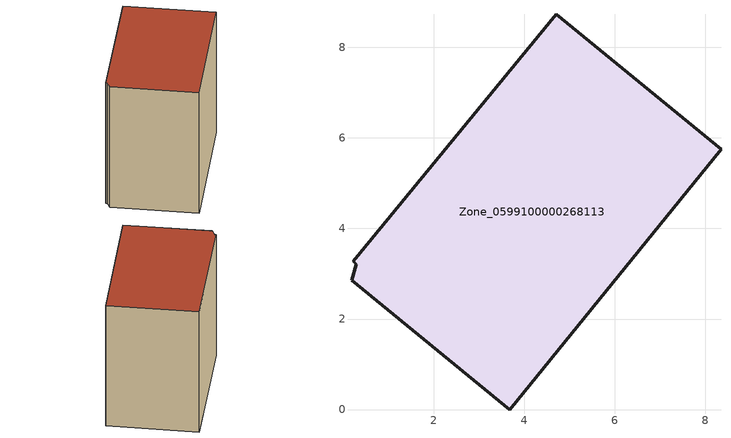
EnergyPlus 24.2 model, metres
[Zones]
Zone_0599100000268113
 floor ground (C_G): 0.29,3.21 0.22,3.28 4.71,8.73 8.35,5.75 3.68,0 0.19,2.86 z0
 wall outside (C_F): 3.68,0 8.35,5.75 4.71,8.73 0.22,3.28 0.29,3.21 0.19,2.86 3.68,0 z0:7.18
 roof outside (C_R): 0.29,3.21 0.19,2.86 3.68,0 8.35,5.75 4.71,8.73 0.22,3.28 z7.18
[BUILDING]
Pand.0599100000268113: North Axis=0; Terrain=City; Loads Convergence Tolerance Value=0.04; Temperature Convergence Tolerance Value=0.4; Solar Distribution=FullExterior; Maximum Number of Warmup Days=25; Minimum Number of Warmup Days=1
[Site:Location]
Rotterdam.The.Hague.AP_ZH_NLD Design_Conditions: Latitude=51.96; Longitude=4.45; Time Zone=1; Elevation=-4.5
[SITE:GROUNDTEMPERATURE:BUILDINGSURFACE]
18, 18, 18, 18, 18, 18, 18, 18, 18, 18, 18, 18
[MATERIAL] Thermal Absorptance=0.9; Solar Absorptance=0.7; Visible Absorptance=0.7
Name | Roughness | Thickness | Conductivity | Density | Specific Heat
G.TI.1946 | MediumSmooth | 0.15 | 1 | 540 | 1210
F.TI.1946 | Rough | 0.3 | 0.857143 | 1920 | 840
R.TI.1946 | MediumRough | 0.2 | 0.1 | 1500 | 1000
[CONSTRUCTION]
C_G: G.TI.1946
C_F: F.TI.1946
C_R: R.TI.1946
[ZONE]
Zone_0599100000268113: Type=1; Multiplier=1; Ceiling Height=Autocalculate; Volume=Autocalculate; Floor Area=autocalculate; Part of Total Floor Area=Yes
[ZONEINFILTRATION:DESIGNFLOWRATE]
Infil_Zone_0599100000268113: Zone or ZoneList or Space or SpaceList=Zone_0599100000268113; Schedule=AlwaysOn; Design Flow Rate Calculation Method=Flow/Area; Flow Rate per Floor Area=0.003; Constant Term Coefficient=1; Temperature Term Coefficient=0; Velocity Term Coefficient=0; Velocity Squared Term Coefficient=0
[HVACTEMPLATE:ZONE:IDEALLOADSAIRSYSTEM]
Zone_0599100000268113: Maximum Heating Supply Air Temperature=50; Minimum Cooling Supply Air Temperature=13; Maximum Heating Supply Air Humidity Ratio=0.0156; Minimum Cooling Supply Air Humidity Ratio=0.0077; Heating Limit=NoLimit; Cooling Limit=NoLimit; Dehumidification Control Type=ConstantSensibleHeatRatio; Cooling Sensible Heat Ratio=0.7; Dehumidification Setpoint=60; Humidification Control Type=None; Humidification Setpoint=30; Outdoor Air Method=None; Outdoor Air Flow Rate per Person=0.00944; Outdoor Air Flow Rate per Zone Floor Area=0; Outdoor Air Flow Rate per Zone=0; Demand Controlled Ventilation Type=None; Outdoor Air Economizer Type=NoEconomizer; Heat Recovery Type=None; Sensible Heat Recovery Effectiveness=0.7; Latent Heat Recovery Effectiveness=0.65
[ZONECONTROL:THERMOSTAT]
ThermostatControl_Zone_0599100000268113: Zone or ZoneList=Zone_0599100000268113; Control Type Schedule=DualSetpointControlType; Control 1=Thermostat_Zone_0599100000268113; Temperature Difference Between Cutout And Setpoint=0
[THERMOSTATSETPOINT:DUALSETPOINT]
Thermostat_Zone_0599100000268113: Heating Setpoint Temperature Schedule=HeatingSetpoint_Zone_0599100000268113; Cooling Setpoint Temperature Schedule=CoolingSetpoint_Zone_0599100000268113
[SCHEDULE:COMPACT]
HeatingSetpoint_Zone_0599100000268113: Through: 12/31, For: AllDays, Until: 24:00, 21
CoolingSetpoint_Zone_0599100000268113: Through: 12/31, For: AllDays, Until: 24:00, 24
DualSetpointControlType: Through: 12/31, For: AllDays, Until: 24:00, 4
AlwaysOn: Through: 12/31, For: AllDays, Until: 24:00, 1
